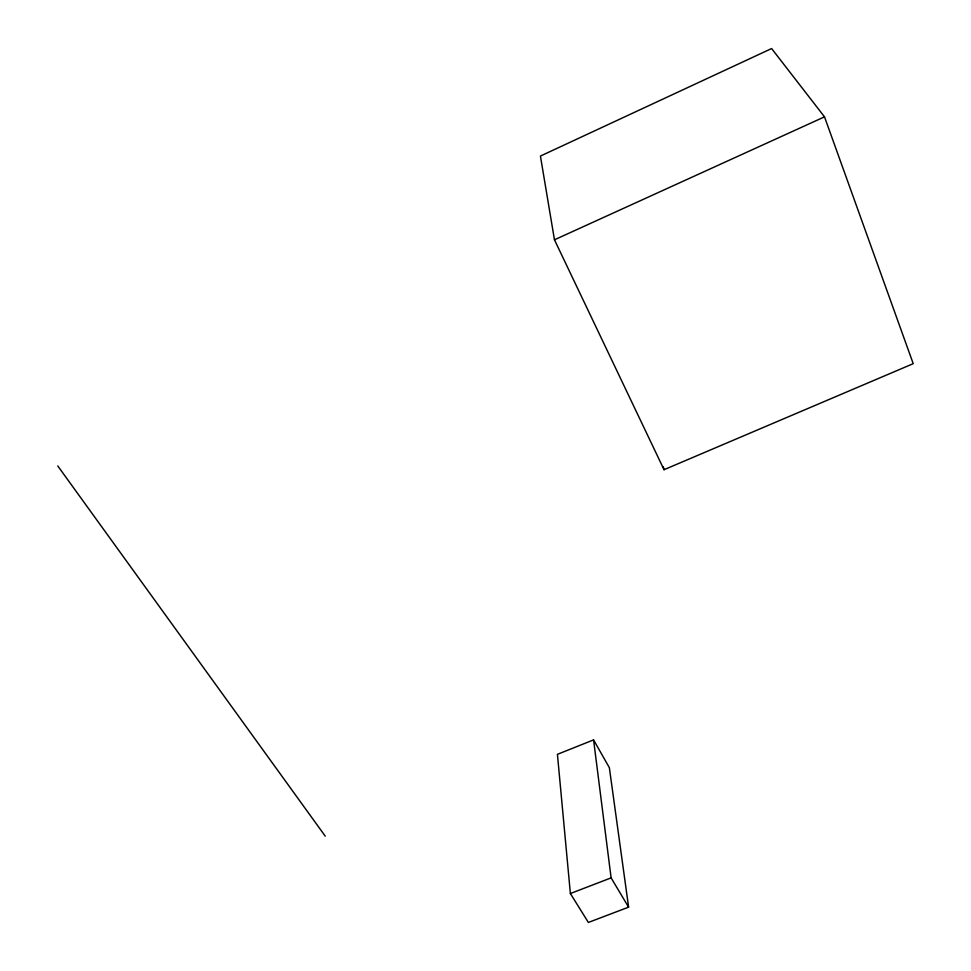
<?xml version="1.0" encoding="UTF-8"?>
<svg xmlns="http://www.w3.org/2000/svg" width="971" height="971" viewBox="0 0 971 971"><rect width="100%" height="100%" fill="white"/><g stroke="black" fill="none" stroke-linecap="round" stroke-linejoin="round"><path stroke-width="1.46" d="M554.465 239.801L824.513 116.848L913.226 363.676L664.03 469.709L554.465 239.801L540.422 156.064L771.605 48.55L824.513 116.848M593.572 739.89L557.427 754.333L570.378 893.526L588.377 922.45L628.601 907.157L609.363 767.697L593.572 739.89L611.111 877.881L628.601 907.157M570.378 893.526L611.111 877.881M57.775 465.959L325.249 836.152M663.29 466.772L664.03 469.709"/></g></svg>
